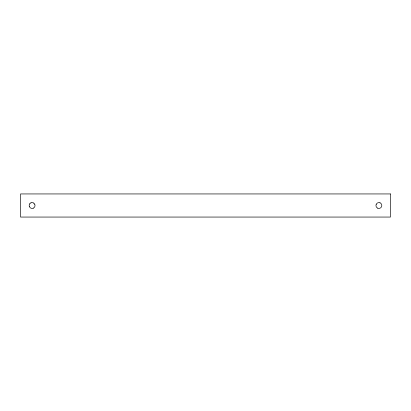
<?xml version="1.0" encoding="UTF-8"?>
<svg xmlns="http://www.w3.org/2000/svg" width="411" height="411" viewBox="0 0 411 411"><rect width="100%" height="100%" fill="white"/><g stroke="black" fill="none" stroke-linecap="round" stroke-linejoin="round"><path stroke-width="0.62" d="M377.755 208.161A2.898 2.898 0 0 0 378.891 208.392A2.877 2.877 0 0 0 380.514 207.889A2.898 2.898 0 0 0 381.552 206.625A2.877 2.877 0 0 0 381.285 203.892A2.898 2.898 0 0 0 380.016 202.823M376.214 204.365A2.898 2.898 0 0 0 376.481 207.118A2.877 2.877 0 0 0 377.781 208.151M376.255 204.38A2.877 2.877 0 0 1 377.293 203.121A2.898 2.898 0 0 1 378.891 202.597A2.877 2.877 0 0 1 380.021 202.854M34.771 204.385A2.877 2.877 0 0 1 34.503 207.113A2.898 2.898 0 0 1 33.234 208.161M33.24 208.156A2.877 2.877 0 0 1 32.115 208.382A2.898 2.898 0 0 1 30.481 207.894A2.877 2.877 0 0 1 29.474 206.625M29.736 203.892A2.877 2.877 0 0 1 31 202.854M33.733 203.121A2.877 2.877 0 0 0 32.115 202.628A2.898 2.898 0 0 0 30.974 202.823M29.433 206.62A2.898 2.898 0 0 1 29.7 203.871M33.723 203.091A2.898 2.898 0 0 1 34.771 204.359M390.45 193.941L20.55 193.941L20.55 217.059L390.45 217.059L390.45 193.941"/></g></svg>
